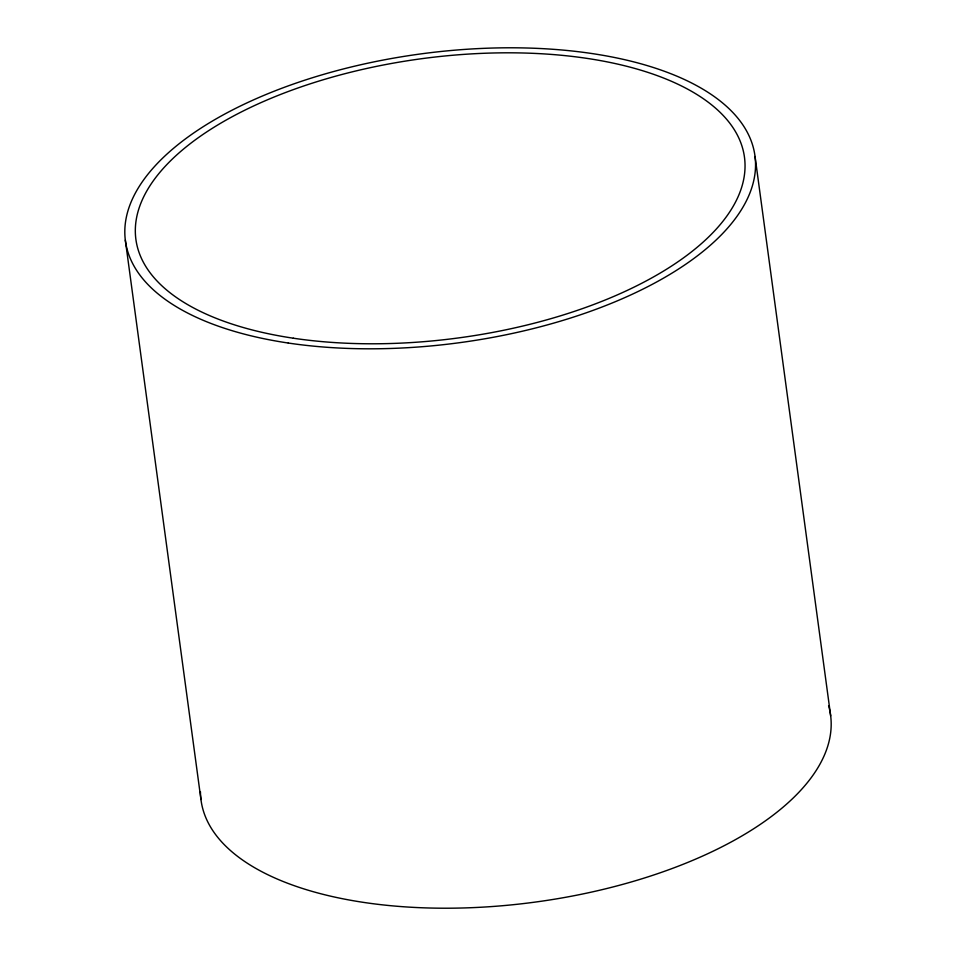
<?xml version="1.0" encoding="UTF-8"?>
<svg xmlns="http://www.w3.org/2000/svg" width="956" height="956" viewBox="0 0 956 956"><rect width="100%" height="100%" fill="white"/><g stroke="black" fill="none" stroke-linecap="round" stroke-linejoin="round"><path stroke-width="1.43" d="M755.049 156.497L830.68 715.901M125.32 240.099L200.951 799.503M828.601 705.695A317.631 145.682 -7.7 0 1 536.495 901.914A317.631 145.682 -7.7 0 1 200.449 791.711M288.27 343.037A317.631 145.682 -7.7 0 0 755.479 161.684A317.631 145.682 -7.7 0 0 276.798 90.175A317.631 145.682 -7.7 0 0 288.27 343.037M293.337 338.209A307.043 140.819 -7.7 0 0 744.975 162.902A307.043 140.819 -7.7 0 0 282.247 93.784A307.043 140.819 -7.7 0 0 293.337 338.209"/></g></svg>
